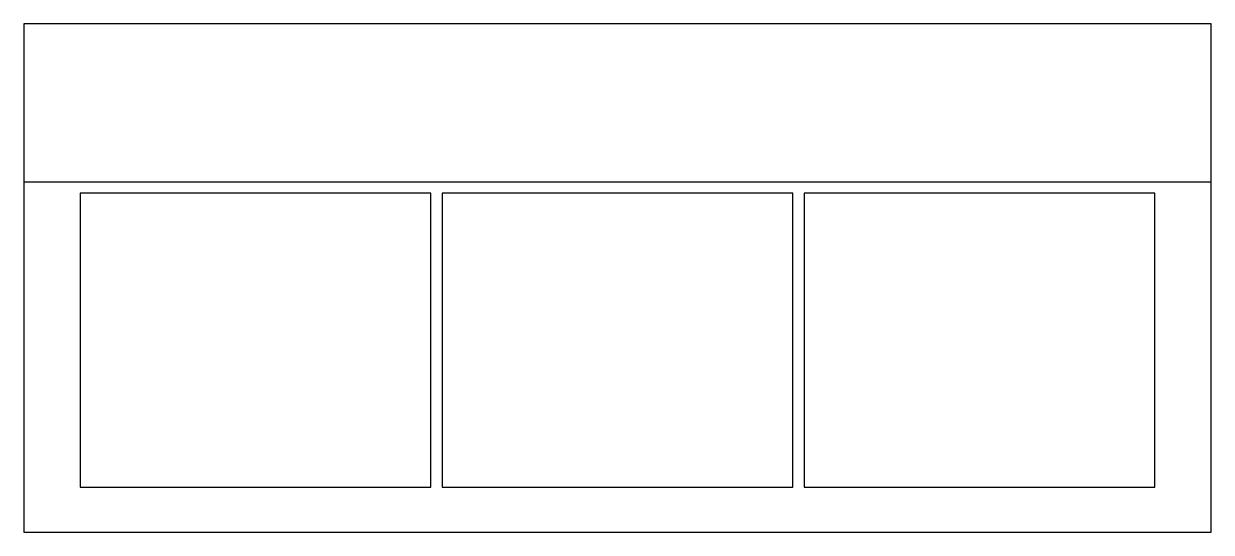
# Model space of a CAD drawing. Header units: metres. Extents: x 0 to 2.1, y 0 to 0.9.
import ezdxf

# ---------------------------------------------------------------- set-up
doc = ezdxf.new("R2010")
doc.units = ezdxf.units.M

msp = doc.modelspace()

# ---------------------------------------------------------------- linework, layer by layer
for points in [[(0, 0), (2.1, 0), (2.1, 0.9), (0, 0.9)], [(0, 0.62), (2.1, 0.62), (2.1, 0.9), (0, 0.9)], [(0.1, 0.08), (0.72, 0.08), (0.72, 0.6), (0.1, 0.6)], [(0.74, 0.08), (1.36, 0.08), (1.36, 0.6), (0.74, 0.6)], [(1.38, 0.08), (2, 0.08), (2, 0.6), (1.38, 0.6)]]:
    msp.add_lwpolyline(points, close=True)

doc.saveas('drawing.dxf')
